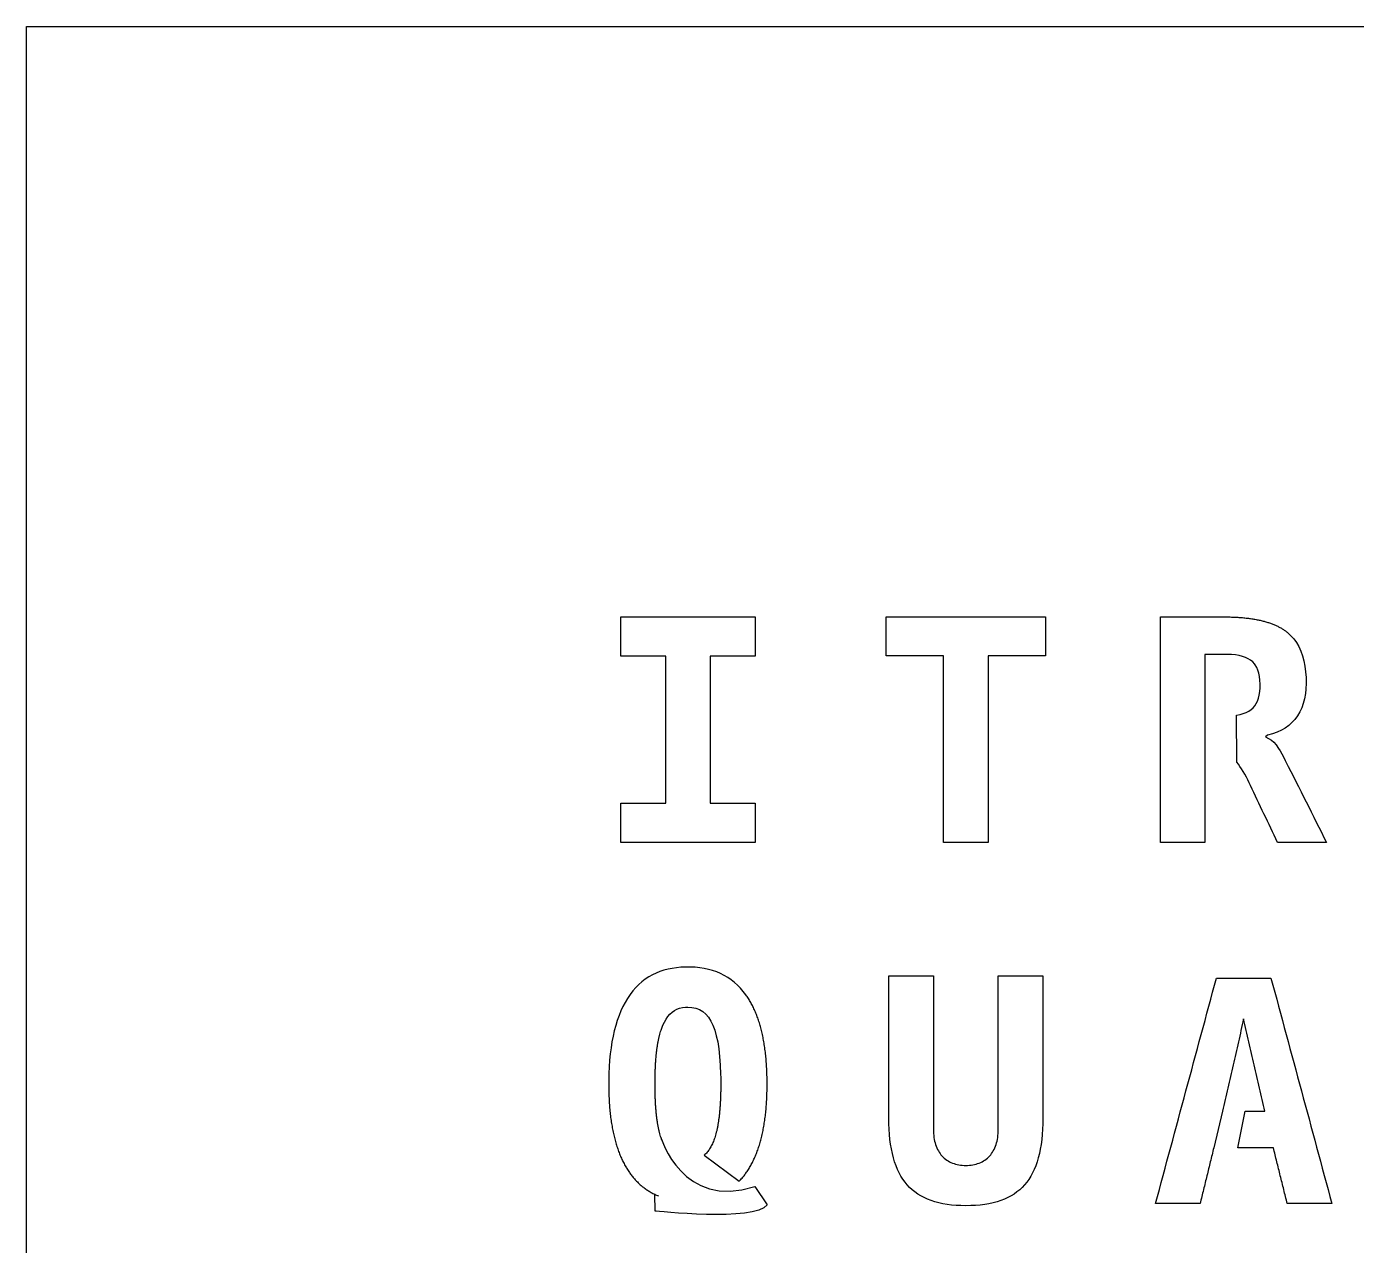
# Model space of a CAD drawing. Header units: centimetres. Extents: x -33.1 to 0, y 0 to 58.4.
# Drawn here: x -33.05 to -25.07, y 51.1 to 58.41 of the extents above; entities that cross this region are included whole.
import ezdxf

# ---------------------------------------------------------------- set-up
doc = ezdxf.new("R2010")
doc.units = ezdxf.units.CM
doc.header["$MEASUREMENT"] = 0
doc.layers.add('clean_face v1_face2', color=7, linetype='Continuous')

msp = doc.modelspace()

# ---------------------------------------------------------------- linework, layer by layer
at = {"layer": 'clean_face v1_face2'}
for p, q in [((-33.051, 30.4748), (-33.051, 58.4148)), ((-33.051, 58.4148), (-5.111, 58.4148)), ((-29.4857, 54.8727), (-28.6802, 54.8727)), ((-29.4857, 54.6371), (-29.4857, 54.8727)), ((-28.6802, 54.8727), (-28.6802, 54.6371)), ((-27.893, 54.8727), (-26.9389, 54.8727)), ((-27.893, 54.6389), (-27.893, 54.8727)), ((-26.9389, 54.8727), (-26.9389, 54.6389)), ((-26.2489, 53.5198), (-26.2489, 54.8727)), ((-26.2489, 54.8727), (-25.9352, 54.8727)), ((-25.9352, 54.8727), (-25.9111, 54.8727)), ((-25.9111, 54.8727), (-25.887, 54.8727)), ((-25.887, 54.8727), (-25.8628, 54.8727)), ((-25.4877, 54.7803), (-25.4673, 54.7619)), ((-25.4673, 54.7619), (-25.449, 54.7414)), ((-25.449, 54.7414), (-25.4327, 54.719)), ((-25.4327, 54.719), (-25.4184, 54.6944)), ((-25.4184, 54.6944), (-25.4062, 54.6677)), ((-25.4062, 54.6677), (-25.3959, 54.6391)), ((-29.2166, 54.6371), (-29.4857, 54.6371)), ((-29.2166, 53.7554), (-29.2166, 54.6371)), ((-28.6802, 54.6371), (-28.9493, 54.6371)), ((-28.9493, 54.6371), (-28.9493, 53.7554)), ((-27.5496, 54.6389), (-27.893, 54.6389)), ((-27.5496, 53.5198), (-27.5496, 54.6389)), ((-26.9389, 54.6389), (-27.2823, 54.6389)), ((-27.2823, 54.6389), (-27.2823, 53.5198)), ((-25.9816, 54.648), (-25.9816, 54.2792)), ((-25.8753, 54.648), (-25.9816, 54.648)), ((-25.8674, 54.648), (-25.8753, 54.648)), ((-25.8488, 54.6479), (-25.8674, 54.648)), ((-25.8229, 54.6469), (-25.8488, 54.6479)), ((-25.7988, 54.6446), (-25.8229, 54.6469)), ((-25.7767, 54.6409), (-25.7988, 54.6446)), ((-25.7565, 54.636), (-25.7767, 54.6409)), ((-25.7382, 54.6297), (-25.7565, 54.636)), ((-25.7219, 54.622), (-25.7382, 54.6297)), ((-25.7075, 54.613), (-25.7219, 54.622)), ((-25.6951, 54.6027), (-25.7075, 54.613)), ((-25.6844, 54.591), (-25.6951, 54.6027)), ((-25.6796, 54.5844), (-25.6844, 54.591)), ((-25.6711, 54.5699), (-25.6796, 54.5844)), ((-25.3959, 54.6391), (-25.3877, 54.6088)), ((-25.3877, 54.6088), (-25.3815, 54.5769)), ((-25.3815, 54.5769), (-25.3772, 54.5434)), ((-25.6641, 54.5536), (-25.6711, 54.5699)), ((-25.6586, 54.5355), (-25.6641, 54.5536)), ((-25.6545, 54.5155), (-25.6586, 54.5355)), ((-25.652, 54.4938), (-25.6545, 54.5155)), ((-25.6509, 54.4702), (-25.652, 54.4938)), ((-25.3772, 54.5434), (-25.3749, 54.5083)), ((-25.3749, 54.5083), (-25.3745, 54.4745)), ((-25.6557, 54.4042), (-25.6526, 54.4262)), ((-25.6526, 54.4262), (-25.6511, 54.4476)), ((-25.6511, 54.4476), (-25.6509, 54.4702)), ((-25.3787, 54.4133), (-25.3839, 54.382)), ((-25.3761, 54.4385), (-25.3787, 54.4133)), ((-25.3745, 54.4745), (-25.3761, 54.4385)), ((-25.6926, 54.3279), (-25.6829, 54.3395)), ((-25.6829, 54.3395), (-25.6743, 54.3529)), ((-25.6743, 54.3529), (-25.6668, 54.368)), ((-25.6668, 54.368), (-25.6605, 54.3849)), ((-25.6605, 54.3849), (-25.6557, 54.4042)), ((-25.3912, 54.3535), (-25.4007, 54.3271)), ((-25.3839, 54.382), (-25.3912, 54.3535)), ((-25.9816, 54.2792), (-25.9816, 54.1668)), ((-25.7927, 54.2834), (-25.771, 54.2875)), ((-25.7909, 54.0013), (-25.7927, 54.2834)), ((-25.771, 54.2875), (-25.7513, 54.2929)), ((-25.7513, 54.2929), (-25.7336, 54.2997)), ((-25.7336, 54.2997), (-25.7178, 54.3079)), ((-25.7178, 54.3079), (-25.704, 54.3174)), ((-25.704, 54.3174), (-25.6926, 54.3279)), ((-25.4424, 54.2574), (-25.4597, 54.2384)), ((-25.4263, 54.2791), (-25.4424, 54.2574)), ((-25.4124, 54.3023), (-25.4263, 54.2791)), ((-25.4007, 54.3271), (-25.4124, 54.3023)), ((-25.5477, 54.1812), (-25.5753, 54.1717)), ((-25.5226, 54.1926), (-25.5477, 54.1812)), ((-25.4997, 54.206), (-25.5226, 54.1926)), ((-25.4788, 54.2213), (-25.4997, 54.206)), ((-25.4597, 54.2384), (-25.4788, 54.2213)), ((-25.9816, 54.1668), (-25.9816, 54.0544)), ((-25.6055, 54.1642), (-25.618, 54.1528)), ((-25.618, 54.1528), (-25.5992, 54.1442)), ((-25.618, 54.1528), (-25.618, 54.1528)), ((-25.5753, 54.1717), (-25.6055, 54.1642)), ((-25.5992, 54.1442), (-25.5824, 54.1335)), ((-25.5824, 54.1335), (-25.5684, 54.1215)), ((-25.5684, 54.1215), (-25.5538, 54.1043)), ((-25.5538, 54.1043), (-25.5393, 54.0833)), ((-25.9816, 54.0544), (-25.9816, 53.5198)), ((-25.5393, 54.0833), (-25.5303, 54.0687)), ((-25.5303, 54.0687), (-25.5207, 54.0519)), ((-25.5207, 54.0519), (-25.5104, 54.0331)), ((-25.5104, 54.0331), (-25.4996, 54.012)), ((-25.781, 53.9894), (-25.7909, 54.0013)), ((-25.7712, 53.9762), (-25.781, 53.9894)), ((-25.7615, 53.9618), (-25.7712, 53.9762)), ((-25.7518, 53.9461), (-25.7615, 53.9618)), ((-25.7422, 53.9291), (-25.7518, 53.9461)), ((-25.4996, 54.012), (-25.4815, 53.976)), ((-25.4815, 53.976), (-25.4662, 53.9456)), ((-25.4662, 53.9456), (-25.4509, 53.9152)), ((-25.7326, 53.9109), (-25.7422, 53.9291)), ((-25.7251, 53.896), (-25.7326, 53.9109)), ((-25.7163, 53.8775), (-25.7251, 53.896)), ((-25.7088, 53.8614), (-25.7163, 53.8775)), ((-25.6986, 53.8401), (-25.7088, 53.8614)), ((-25.4509, 53.9152), (-25.4356, 53.8848)), ((-25.4356, 53.8848), (-25.4203, 53.8544)), ((-25.4203, 53.8544), (-25.405, 53.8239)), ((-25.6884, 53.8187), (-25.6986, 53.8401)), ((-25.6782, 53.7974), (-25.6884, 53.8187)), ((-25.668, 53.776), (-25.6782, 53.7974)), ((-25.6578, 53.7547), (-25.668, 53.776)), ((-25.405, 53.8239), (-25.3897, 53.7935)), ((-25.3897, 53.7935), (-25.3744, 53.7631)), ((-29.4857, 53.5198), (-29.4857, 53.7554)), ((-29.4857, 53.7554), (-29.2166, 53.7554)), ((-28.9493, 53.7554), (-28.6802, 53.7554)), ((-28.6802, 53.7554), (-28.6802, 53.5198)), ((-25.6476, 53.7333), (-25.6578, 53.7547)), ((-25.6374, 53.712), (-25.6476, 53.7333)), ((-25.6272, 53.6906), (-25.6374, 53.712)), ((-25.3744, 53.7631), (-25.3591, 53.7327)), ((-25.3591, 53.7327), (-25.3438, 53.7023)), ((-25.3438, 53.7023), (-25.3285, 53.6719)), ((-25.617, 53.6693), (-25.6272, 53.6906)), ((-25.6069, 53.6479), (-25.617, 53.6693)), ((-25.5967, 53.6266), (-25.6069, 53.6479)), ((-25.5865, 53.6052), (-25.5967, 53.6266)), ((-25.3285, 53.6719), (-25.3133, 53.6415)), ((-25.3133, 53.6415), (-25.298, 53.6111)), ((-25.5763, 53.5839), (-25.5865, 53.6052)), ((-25.5661, 53.5625), (-25.5763, 53.5839)), ((-25.5559, 53.5412), (-25.5661, 53.5625)), ((-25.5457, 53.5198), (-25.5559, 53.5412)), ((-25.298, 53.6111), (-25.2827, 53.5806)), ((-25.2827, 53.5806), (-25.2674, 53.5502)), ((-25.2674, 53.5502), (-25.2521, 53.5198)), ((-28.6802, 53.5198), (-29.4857, 53.5198)), ((-27.2823, 53.5198), (-27.5496, 53.5198)), ((-25.9816, 53.5198), (-26.2489, 53.5198)), ((-25.2521, 53.5198), (-25.5457, 53.5198)), ((-29.251, 52.7444), (-29.2742, 52.7353)), ((-29.2271, 52.7523), (-29.251, 52.7444)), ((-29.2026, 52.7588), (-29.2271, 52.7523)), ((-29.1774, 52.764), (-29.2026, 52.7588)), ((-29.1516, 52.7679), (-29.1774, 52.764)), ((-29.125, 52.7705), (-29.1516, 52.7679)), ((-29.0978, 52.7718), (-29.125, 52.7705)), ((-29.0693, 52.7718), (-29.0978, 52.7718)), ((-29.0405, 52.7704), (-29.0693, 52.7718)), ((-29.0127, 52.7676), (-29.0405, 52.7704)), ((-28.9858, 52.7634), (-29.0127, 52.7676)), ((-28.9599, 52.7578), (-28.9858, 52.7634)), ((-28.9349, 52.7508), (-28.9599, 52.7578)), ((-28.9108, 52.7424), (-28.9349, 52.7508)), ((-28.8877, 52.7326), (-28.9108, 52.7424)), ((-29.3783, 52.667), (-29.3965, 52.6486)), ((-29.3592, 52.6839), (-29.3783, 52.667)), ((-29.3393, 52.6992), (-29.3592, 52.6839)), ((-29.3184, 52.7128), (-29.3393, 52.6992)), ((-29.2967, 52.7249), (-29.3184, 52.7128)), ((-29.2742, 52.7353), (-29.2967, 52.7249)), ((-28.8655, 52.7213), (-28.8877, 52.7326)), ((-28.8442, 52.7088), (-28.8655, 52.7213)), ((-28.8238, 52.6949), (-28.8442, 52.7088)), ((-28.8043, 52.6797), (-28.8238, 52.6949)), ((-28.7857, 52.6631), (-28.8043, 52.6797)), ((-28.7681, 52.6451), (-28.7857, 52.6631)), ((-27.8781, 52.7188), (-27.6108, 52.7188)), ((-27.8781, 51.8653), (-27.8781, 52.7188)), ((-27.6108, 52.7188), (-27.6108, 51.7982)), ((-27.2211, 51.7982), (-27.2211, 52.7188)), ((-27.2211, 52.7188), (-26.9538, 52.7188)), ((-26.9538, 52.7188), (-26.9538, 51.8653)), ((-25.9353, 52.6211), (-25.9239, 52.6634)), ((-25.9239, 52.6634), (-25.9125, 52.7057)), ((-25.9125, 52.7057), (-25.9023, 52.7057)), ((-25.9023, 52.7057), (-25.8921, 52.7057)), ((-25.8921, 52.7057), (-25.8818, 52.7057)), ((-25.8818, 52.7057), (-25.8716, 52.7057)), ((-25.8716, 52.7057), (-25.8614, 52.7057)), ((-25.8614, 52.7057), (-25.8512, 52.7057)), ((-25.8512, 52.7057), (-25.8409, 52.7057)), ((-25.8409, 52.7057), (-25.8307, 52.7057)), ((-25.8307, 52.7057), (-25.8205, 52.7057)), ((-25.8205, 52.7057), (-25.8103, 52.7057)), ((-25.8103, 52.7057), (-25.8001, 52.7057)), ((-25.8001, 52.7057), (-25.7898, 52.7057)), ((-25.7898, 52.7057), (-25.7796, 52.7057)), ((-25.7796, 52.7057), (-25.7694, 52.7057)), ((-25.7694, 52.7057), (-25.7592, 52.7057)), ((-25.7592, 52.7057), (-25.749, 52.7057)), ((-25.749, 52.7057), (-25.7387, 52.7057)), ((-25.7387, 52.7057), (-25.7285, 52.7057)), ((-25.7285, 52.7057), (-25.7182, 52.7057)), ((-25.7182, 52.7057), (-25.7081, 52.7057)), ((-25.7081, 52.7057), (-25.6978, 52.7057)), ((-25.6978, 52.7057), (-25.6876, 52.7057)), ((-25.6876, 52.7057), (-25.6774, 52.7057)), ((-25.6774, 52.7057), (-25.6672, 52.7057)), ((-25.6672, 52.7057), (-25.6569, 52.7057)), ((-25.6569, 52.7057), (-25.6467, 52.7057)), ((-25.6467, 52.7057), (-25.6365, 52.7057)), ((-25.6365, 52.7057), (-25.6263, 52.7057)), ((-25.6263, 52.7057), (-25.616, 52.7057)), ((-25.616, 52.7057), (-25.6058, 52.7057)), ((-25.6058, 52.7057), (-25.5956, 52.7057)), ((-25.5956, 52.7057), (-25.5854, 52.7057)), ((-25.5854, 52.7057), (-25.574, 52.6634)), ((-25.574, 52.6634), (-25.5625, 52.6211)), ((-29.4457, 52.5838), (-29.46, 52.5599)), ((-29.4303, 52.6068), (-29.4457, 52.5838)), ((-29.4138, 52.6285), (-29.4303, 52.6068)), ((-29.3965, 52.6486), (-29.4138, 52.6285)), ((-28.7513, 52.6259), (-28.7681, 52.6451)), ((-28.7354, 52.6052), (-28.7513, 52.6259)), ((-25.9581, 52.5366), (-25.9467, 52.5789)), ((-25.9467, 52.5789), (-25.9353, 52.6211)), ((-25.5625, 52.6211), (-25.5511, 52.5789)), ((-25.5511, 52.5789), (-25.5397, 52.5366)), ((-29.4855, 52.5083), (-29.4968, 52.4806)), ((-29.4732, 52.5347), (-29.4855, 52.5083)), ((-29.46, 52.5599), (-29.4732, 52.5347)), ((-29.191, 52.4887), (-29.1782, 52.5007)), ((-29.1782, 52.5007), (-29.1644, 52.5107)), ((-29.1644, 52.5107), (-29.1494, 52.5188)), ((-29.1494, 52.5188), (-29.1331, 52.525)), ((-29.1331, 52.525), (-29.1157, 52.5292)), ((-29.1157, 52.5292), (-29.0971, 52.5314)), ((-29.0971, 52.5314), (-29.084, 52.5318)), ((-29.084, 52.5318), (-29.0591, 52.5301)), ((-29.0591, 52.5301), (-29.0358, 52.525)), ((-29.0358, 52.525), (-29.0144, 52.5164)), ((-29.0144, 52.5164), (-28.9947, 52.5045)), ((-28.9947, 52.5045), (-28.9768, 52.489)), ((-25.9696, 52.4943), (-25.9581, 52.5366)), ((-25.5397, 52.5366), (-25.5283, 52.4943)), ((-29.5166, 52.4214), (-29.525, 52.3899)), ((-29.5072, 52.4516), (-29.5166, 52.4214)), ((-29.4968, 52.4806), (-29.5072, 52.4516)), ((-29.2445, 52.3931), (-29.2335, 52.4222)), ((-29.2335, 52.4222), (-29.2242, 52.4417)), ((-29.2242, 52.4417), (-29.214, 52.4592)), ((-29.214, 52.4592), (-29.203, 52.4749)), ((-29.203, 52.4749), (-29.191, 52.4887)), ((-28.9768, 52.489), (-28.9606, 52.4702)), ((-28.9606, 52.4702), (-28.9462, 52.4479)), ((-28.9462, 52.4479), (-28.9336, 52.4222)), ((-28.9336, 52.4222), (-28.9225, 52.3931)), ((-25.9924, 52.4097), (-25.981, 52.452)), ((-25.981, 52.452), (-25.9696, 52.4943)), ((-25.7573, 52.4264), (-25.7612, 52.4091)), ((-25.7534, 52.4438), (-25.7573, 52.4264)), ((-25.7494, 52.461), (-25.7534, 52.4438)), ((-25.7455, 52.4438), (-25.7494, 52.461)), ((-25.7415, 52.4264), (-25.7455, 52.4438)), ((-25.7375, 52.4091), (-25.7415, 52.4264)), ((-25.5283, 52.4943), (-25.5169, 52.452)), ((-25.5169, 52.452), (-25.5055, 52.4097)), ((-29.5325, 52.3572), (-29.539, 52.3231)), ((-29.525, 52.3899), (-29.5325, 52.3572)), ((-28.9225, 52.3931), (-28.9129, 52.3598)), ((-28.9129, 52.3598), (-28.9048, 52.3222)), ((-26.0152, 52.3252), (-26.0038, 52.3675)), ((-26.0038, 52.3675), (-25.9924, 52.4097)), ((-25.777, 52.3399), (-25.7809, 52.3226)), ((-25.773, 52.3572), (-25.777, 52.3399)), ((-25.7691, 52.3745), (-25.773, 52.3572)), ((-25.7652, 52.3918), (-25.7691, 52.3745)), ((-25.7612, 52.4091), (-25.7652, 52.3918)), ((-25.7335, 52.3918), (-25.7375, 52.4091)), ((-25.7296, 52.3745), (-25.7335, 52.3918)), ((-25.7256, 52.3572), (-25.7296, 52.3745)), ((-25.7216, 52.3399), (-25.7256, 52.3572)), ((-25.7177, 52.3226), (-25.7216, 52.3399)), ((-25.5055, 52.4097), (-25.4941, 52.3675)), ((-25.4941, 52.3675), (-25.4827, 52.3252)), ((-29.5446, 52.2878), (-29.5493, 52.2511)), ((-29.539, 52.3231), (-29.5446, 52.2878)), ((-28.9048, 52.3222), (-28.8982, 52.2804)), ((-28.8982, 52.2804), (-28.893, 52.2343)), ((-26.038, 52.2407), (-26.0266, 52.2829)), ((-26.0266, 52.2829), (-26.0152, 52.3252)), ((-25.7927, 52.2707), (-25.7966, 52.2534)), ((-25.7888, 52.288), (-25.7927, 52.2707)), ((-25.7848, 52.3053), (-25.7888, 52.288)), ((-25.7809, 52.3226), (-25.7848, 52.3053)), ((-25.7137, 52.3053), (-25.7177, 52.3226)), ((-25.7098, 52.288), (-25.7137, 52.3053)), ((-25.7058, 52.2707), (-25.7098, 52.288)), ((-25.7018, 52.2534), (-25.7058, 52.2707)), ((-25.4827, 52.3252), (-25.4713, 52.2829)), ((-25.4713, 52.2829), (-25.4598, 52.2407)), ((-29.553, 52.2131), (-29.5559, 52.1738)), ((-29.5493, 52.2511), (-29.553, 52.2131)), ((-28.893, 52.2343), (-28.8894, 52.184)), ((-28.8894, 52.184), (-28.8871, 52.1295)), ((-26.0608, 52.1561), (-26.0494, 52.1984)), ((-26.0494, 52.1984), (-26.038, 52.2407)), ((-25.8124, 52.1842), (-25.8163, 52.1669)), ((-25.8084, 52.2015), (-25.8124, 52.1842)), ((-25.8045, 52.2188), (-25.8084, 52.2015)), ((-25.8006, 52.2361), (-25.8045, 52.2188)), ((-25.7966, 52.2534), (-25.8006, 52.2361)), ((-25.6979, 52.2361), (-25.7018, 52.2534)), ((-25.6939, 52.2188), (-25.6979, 52.2361)), ((-25.69, 52.2015), (-25.6939, 52.2188)), ((-25.6859, 52.1842), (-25.69, 52.2015)), ((-25.682, 52.1669), (-25.6859, 52.1842)), ((-25.4598, 52.2407), (-25.4484, 52.1984)), ((-25.4484, 52.1984), (-25.4371, 52.1561)), ((-29.5577, 52.1332), (-29.5587, 52.0912)), ((-29.5559, 52.1738), (-29.5577, 52.1332)), ((-26.0837, 52.0715), (-26.0723, 52.1138)), ((-26.0723, 52.1138), (-26.0608, 52.1561)), ((-25.8281, 52.115), (-25.8321, 52.0977)), ((-25.8242, 52.1323), (-25.8281, 52.115)), ((-25.8202, 52.1496), (-25.8242, 52.1323)), ((-25.8163, 52.1669), (-25.8202, 52.1496)), ((-25.678, 52.1496), (-25.682, 52.1669)), ((-25.6741, 52.1323), (-25.678, 52.1496)), ((-25.6701, 52.115), (-25.6741, 52.1323)), ((-25.6661, 52.0977), (-25.6701, 52.115)), ((-25.4371, 52.1561), (-25.4256, 52.1138)), ((-25.4256, 52.1138), (-25.4142, 52.0715)), ((-26.1065, 51.987), (-26.0951, 52.0293)), ((-26.0951, 52.0293), (-26.0837, 52.0715)), ((-25.8478, 52.0285), (-25.8517, 52.0112)), ((-25.8439, 52.0458), (-25.8478, 52.0285)), ((-25.8399, 52.0631), (-25.8439, 52.0458)), ((-25.836, 52.0804), (-25.8399, 52.0631)), ((-25.8321, 52.0977), (-25.836, 52.0804)), ((-25.6622, 52.0804), (-25.6661, 52.0977)), ((-25.6582, 52.0631), (-25.6622, 52.0804)), ((-25.6543, 52.0458), (-25.6582, 52.0631)), ((-25.6503, 52.0285), (-25.6543, 52.0458)), ((-25.6463, 52.0112), (-25.6503, 52.0285)), ((-25.4142, 52.0715), (-25.4028, 52.0293)), ((-25.4028, 52.0293), (-25.3914, 51.987)), ((-26.1293, 51.9024), (-26.1179, 51.9447)), ((-26.1179, 51.9447), (-26.1065, 51.987)), ((-25.8675, 51.942), (-25.8714, 51.9247)), ((-25.8636, 51.9593), (-25.8675, 51.942)), ((-25.8596, 51.9766), (-25.8636, 51.9593)), ((-25.8557, 51.9939), (-25.8596, 51.9766)), ((-25.8517, 52.0112), (-25.8557, 51.9939)), ((-25.6424, 51.9939), (-25.6463, 52.0112)), ((-25.6384, 51.9766), (-25.6424, 51.9939)), ((-25.6345, 51.9593), (-25.6384, 51.9766)), ((-25.6304, 51.942), (-25.6345, 51.9593)), ((-25.6265, 51.9247), (-25.6304, 51.942)), ((-25.3914, 51.987), (-25.38, 51.9447)), ((-25.38, 51.9447), (-25.3685, 51.9024)), ((-26.1521, 51.8179), (-26.1407, 51.8602)), ((-26.1407, 51.8602), (-26.1293, 51.9024)), ((-25.8754, 51.9074), (-25.9288, 51.6872)), ((-25.8714, 51.9247), (-25.8754, 51.9074)), ((-25.7834, 51.6872), (-25.741, 51.9074)), ((-25.741, 51.9074), (-25.741, 51.9074)), ((-25.741, 51.9074), (-25.7331, 51.9074)), ((-25.7331, 51.9074), (-25.7253, 51.9074)), ((-25.7253, 51.9074), (-25.7173, 51.9074)), ((-25.7173, 51.9074), (-25.7094, 51.9074)), ((-25.7094, 51.9074), (-25.7016, 51.9074)), ((-25.7016, 51.9074), (-25.6936, 51.9074)), ((-25.6936, 51.9074), (-25.6858, 51.9074)), ((-25.6858, 51.9074), (-25.6779, 51.9074)), ((-25.6779, 51.9074), (-25.6699, 51.9074)), ((-25.6699, 51.9074), (-25.6621, 51.9074)), ((-25.6621, 51.9074), (-25.6542, 51.9074)), ((-25.6542, 51.9074), (-25.6462, 51.9074)), ((-25.6462, 51.9074), (-25.6383, 51.9074)), ((-25.6383, 51.9074), (-25.6304, 51.9074)), ((-25.6304, 51.9074), (-25.6225, 51.9074)), ((-25.6225, 51.9074), (-25.6265, 51.9247)), ((-25.3685, 51.9024), (-25.3571, 51.8602)), ((-25.3571, 51.8602), (-25.3458, 51.8179)), ((-26.1636, 51.7756), (-26.1521, 51.8179)), ((-25.3458, 51.8179), (-25.3343, 51.7756)), ((-26.1864, 51.691), (-26.175, 51.7333)), ((-26.175, 51.7333), (-26.1636, 51.7756)), ((-25.3343, 51.7756), (-25.3229, 51.7333)), ((-25.3229, 51.7333), (-25.3115, 51.691)), ((-28.9864, 51.6422), (-28.7766, 51.4869)), ((-26.2092, 51.6065), (-26.1978, 51.6488)), ((-26.1978, 51.6488), (-26.1864, 51.691)), ((-25.9441, 51.6245), (-25.9466, 51.6141)), ((-25.9416, 51.6349), (-25.9441, 51.6245)), ((-25.939, 51.6454), (-25.9416, 51.6349)), ((-25.9364, 51.6559), (-25.939, 51.6454)), ((-25.9339, 51.6663), (-25.9364, 51.6559)), ((-25.9314, 51.6767), (-25.9339, 51.6663)), ((-25.9288, 51.6872), (-25.9314, 51.6767)), ((-25.7722, 51.6872), (-25.7834, 51.6872)), ((-25.761, 51.6872), (-25.7722, 51.6872)), ((-25.7499, 51.6872), (-25.761, 51.6872)), ((-25.7387, 51.6872), (-25.7499, 51.6872)), ((-25.7275, 51.6872), (-25.7387, 51.6872)), ((-25.7163, 51.6872), (-25.7275, 51.6872)), ((-25.7051, 51.6872), (-25.7163, 51.6872)), ((-25.6939, 51.6872), (-25.7051, 51.6872)), ((-25.6828, 51.6872), (-25.6939, 51.6872)), ((-25.6715, 51.6872), (-25.6828, 51.6872)), ((-25.6604, 51.6872), (-25.6715, 51.6872)), ((-25.6492, 51.6872), (-25.6604, 51.6872)), ((-25.638, 51.6872), (-25.6492, 51.6872)), ((-25.6268, 51.6872), (-25.638, 51.6872)), ((-25.6156, 51.6872), (-25.6268, 51.6872)), ((-25.6044, 51.6872), (-25.6156, 51.6872)), ((-25.5933, 51.6872), (-25.6044, 51.6872)), ((-25.5821, 51.6872), (-25.5933, 51.6872)), ((-25.5709, 51.6872), (-25.5821, 51.6872)), ((-25.5683, 51.6767), (-25.5709, 51.6872)), ((-25.5657, 51.6663), (-25.5683, 51.6767)), ((-25.5631, 51.6559), (-25.5657, 51.6663)), ((-25.5605, 51.6454), (-25.5631, 51.6559)), ((-25.5579, 51.6349), (-25.5605, 51.6454)), ((-25.5552, 51.6245), (-25.5579, 51.6349)), ((-25.5527, 51.6141), (-25.5552, 51.6245)), ((-25.3115, 51.691), (-25.3001, 51.6488)), ((-25.3001, 51.6488), (-25.2887, 51.6065)), ((-26.232, 51.5219), (-26.2206, 51.5642)), ((-26.2206, 51.5642), (-26.2092, 51.6065)), ((-25.9645, 51.5409), (-25.967, 51.5304)), ((-25.962, 51.5514), (-25.9645, 51.5409)), ((-25.9594, 51.5618), (-25.962, 51.5514)), ((-25.9568, 51.5723), (-25.9594, 51.5618)), ((-25.9543, 51.5827), (-25.9568, 51.5723)), ((-25.9518, 51.5931), (-25.9543, 51.5827)), ((-25.9492, 51.6036), (-25.9518, 51.5931)), ((-25.9466, 51.6141), (-25.9492, 51.6036)), ((-25.55, 51.6036), (-25.5527, 51.6141)), ((-25.5474, 51.5931), (-25.55, 51.6036)), ((-25.5448, 51.5827), (-25.5474, 51.5931)), ((-25.5422, 51.5723), (-25.5448, 51.5827)), ((-25.5396, 51.5618), (-25.5422, 51.5723)), ((-25.537, 51.5514), (-25.5396, 51.5618)), ((-25.5344, 51.5409), (-25.537, 51.5514)), ((-25.5318, 51.5304), (-25.5344, 51.5409)), ((-25.2887, 51.6065), (-25.2773, 51.5642)), ((-25.2773, 51.5642), (-25.2658, 51.5219)), ((-26.2549, 51.4374), (-26.2434, 51.4796)), ((-26.2434, 51.4796), (-26.232, 51.5219)), ((-25.9823, 51.4678), (-25.9849, 51.4573)), ((-25.9798, 51.4782), (-25.9823, 51.4678)), ((-25.9772, 51.4886), (-25.9798, 51.4782)), ((-25.9747, 51.4991), (-25.9772, 51.4886)), ((-25.9721, 51.5096), (-25.9747, 51.4991)), ((-25.9696, 51.52), (-25.9721, 51.5096)), ((-25.967, 51.5304), (-25.9696, 51.52)), ((-25.5292, 51.52), (-25.5318, 51.5304)), ((-25.5266, 51.5096), (-25.5292, 51.52)), ((-25.524, 51.4991), (-25.5266, 51.5096)), ((-25.5214, 51.4886), (-25.524, 51.4991)), ((-25.5188, 51.4782), (-25.5214, 51.4886)), ((-25.5162, 51.4678), (-25.5188, 51.4782)), ((-25.5136, 51.4573), (-25.5162, 51.4678)), ((-25.2658, 51.5219), (-25.2545, 51.4796)), ((-25.2545, 51.4796), (-25.243, 51.4374)), ((-29.2806, 51.3077), (-29.2827, 51.4086)), ((-28.6819, 51.4549), (-28.6083, 51.3445)), ((-26.2777, 51.3528), (-26.2663, 51.3951)), ((-26.2663, 51.3951), (-26.2549, 51.4374)), ((-26.0027, 51.3842), (-26.0053, 51.3737)), ((-26.0002, 51.3946), (-26.0027, 51.3842)), ((-25.9976, 51.4051), (-26.0002, 51.3946)), ((-25.9951, 51.4155), (-25.9976, 51.4051)), ((-25.9925, 51.426), (-25.9951, 51.4155)), ((-25.99, 51.4364), (-25.9925, 51.426)), ((-25.9874, 51.4469), (-25.99, 51.4364)), ((-25.9849, 51.4573), (-25.9874, 51.4469)), ((-25.511, 51.4469), (-25.5136, 51.4573)), ((-25.5083, 51.4364), (-25.511, 51.4469)), ((-25.5058, 51.426), (-25.5083, 51.4364)), ((-25.5032, 51.4155), (-25.5058, 51.426)), ((-25.5006, 51.4051), (-25.5032, 51.4155)), ((-25.4979, 51.3946), (-25.5006, 51.4051)), ((-25.4953, 51.3842), (-25.4979, 51.3946)), ((-25.4927, 51.3737), (-25.4953, 51.3842)), ((-25.243, 51.4374), (-25.2316, 51.3951)), ((-25.2316, 51.3951), (-25.2202, 51.3528)), ((-26.2694, 51.3528), (-26.2777, 51.3528)), ((-26.261, 51.3528), (-26.2694, 51.3528)), ((-26.2526, 51.3528), (-26.261, 51.3528)), ((-26.2443, 51.3528), (-26.2526, 51.3528)), ((-26.2359, 51.3528), (-26.2443, 51.3528)), ((-26.2276, 51.3528), (-26.2359, 51.3528)), ((-26.2192, 51.3528), (-26.2276, 51.3528)), ((-26.2108, 51.3528), (-26.2192, 51.3528)), ((-26.2025, 51.3528), (-26.2108, 51.3528)), ((-26.1941, 51.3528), (-26.2025, 51.3528)), ((-26.1858, 51.3528), (-26.1941, 51.3528)), ((-26.1774, 51.3528), (-26.1858, 51.3528)), ((-26.1691, 51.3528), (-26.1774, 51.3528)), ((-26.1607, 51.3528), (-26.1691, 51.3528)), ((-26.1524, 51.3528), (-26.1607, 51.3528)), ((-26.144, 51.3528), (-26.1524, 51.3528)), ((-26.1357, 51.3528), (-26.144, 51.3528)), ((-26.1273, 51.3528), (-26.1357, 51.3528)), ((-26.119, 51.3528), (-26.1273, 51.3528)), ((-26.1106, 51.3528), (-26.119, 51.3528)), ((-26.1022, 51.3528), (-26.1106, 51.3528)), ((-26.0939, 51.3528), (-26.1022, 51.3528)), ((-26.0856, 51.3528), (-26.0939, 51.3528)), ((-26.0772, 51.3528), (-26.0856, 51.3528)), ((-26.0688, 51.3528), (-26.0772, 51.3528)), ((-26.0605, 51.3528), (-26.0688, 51.3528)), ((-26.0521, 51.3528), (-26.0605, 51.3528)), ((-26.0438, 51.3528), (-26.0521, 51.3528)), ((-26.0354, 51.3528), (-26.0438, 51.3528)), ((-26.0271, 51.3528), (-26.0354, 51.3528)), ((-26.0187, 51.3528), (-26.0271, 51.3528)), ((-26.0104, 51.3528), (-26.0187, 51.3528)), ((-26.0078, 51.3633), (-26.0104, 51.3528)), ((-26.0053, 51.3737), (-26.0078, 51.3633)), ((-25.4901, 51.3633), (-25.4927, 51.3737)), ((-25.4875, 51.3528), (-25.4901, 51.3633)), ((-25.4792, 51.3528), (-25.4875, 51.3528)), ((-25.4708, 51.3528), (-25.4792, 51.3528)), ((-25.4625, 51.3528), (-25.4708, 51.3528)), ((-25.4541, 51.3528), (-25.4625, 51.3528)), ((-25.4458, 51.3528), (-25.4541, 51.3528)), ((-25.4374, 51.3528), (-25.4458, 51.3528)), ((-25.429, 51.3528), (-25.4374, 51.3528)), ((-25.4207, 51.3528), (-25.429, 51.3528)), ((-25.4124, 51.3528), (-25.4207, 51.3528)), ((-25.404, 51.3528), (-25.4124, 51.3528)), ((-25.3956, 51.3528), (-25.404, 51.3528)), ((-25.3873, 51.3528), (-25.3956, 51.3528)), ((-25.3789, 51.3528), (-25.3873, 51.3528)), ((-25.3706, 51.3528), (-25.3789, 51.3528)), ((-25.3622, 51.3528), (-25.3706, 51.3528)), ((-25.3539, 51.3528), (-25.3622, 51.3528)), ((-25.3455, 51.3528), (-25.3539, 51.3528)), ((-25.3372, 51.3528), (-25.3455, 51.3528)), ((-25.3288, 51.3528), (-25.3372, 51.3528)), ((-25.3205, 51.3528), (-25.3288, 51.3528)), ((-25.3121, 51.3528), (-25.3205, 51.3528)), ((-25.3037, 51.3528), (-25.3121, 51.3528)), ((-25.2954, 51.3528), (-25.3037, 51.3528)), ((-25.287, 51.3528), (-25.2954, 51.3528)), ((-25.2787, 51.3528), (-25.287, 51.3528)), ((-25.2703, 51.3528), (-25.2787, 51.3528)), ((-25.262, 51.3528), (-25.2703, 51.3528)), ((-25.2536, 51.3528), (-25.262, 51.3528)), ((-25.2452, 51.3528), (-25.2536, 51.3528)), ((-25.2369, 51.3528), (-25.2452, 51.3528)), ((-25.2286, 51.3528), (-25.2369, 51.3528)), ((-25.2202, 51.3528), (-25.2286, 51.3528))]:
    msp.add_line(p, q, dxfattribs=at)
for points in [[(-25.8628, 54.8727), (-25.852, 54.8727), (-25.8413, 54.8726), (-25.8308, 54.8723)], [(-25.8308, 54.8723), (-25.8203, 54.8721), (-25.81, 54.8717), (-25.7999, 54.8713)], [(-25.7999, 54.8713), (-25.7898, 54.8708), (-25.7799, 54.8702), (-25.7701, 54.8694)], [(-25.7701, 54.8694), (-25.7604, 54.8687), (-25.7509, 54.8679), (-25.7416, 54.8669)], [(-25.7416, 54.8669), (-25.7322, 54.8659), (-25.7231, 54.8649), (-25.7141, 54.8637)], [(-25.7141, 54.8637), (-25.7051, 54.8625), (-25.6964, 54.8611), (-25.6878, 54.8597)], [(-25.6878, 54.8597), (-25.6792, 54.8582), (-25.6708, 54.8567), (-25.6626, 54.855)], [(-25.6626, 54.855), (-25.6544, 54.8533), (-25.6464, 54.8515), (-25.6386, 54.8496)], [(-25.6386, 54.8496), (-25.6307, 54.8477), (-25.6231, 54.8456), (-25.6157, 54.8435)], [(-25.6157, 54.8435), (-25.6083, 54.8413), (-25.601, 54.839), (-25.594, 54.8366)], [(-25.594, 54.8366), (-25.5869, 54.8342), (-25.5801, 54.8316), (-25.5734, 54.829)], [(-25.5734, 54.829), (-25.5668, 54.8264), (-25.5603, 54.8236), (-25.554, 54.8207)], [(-25.554, 54.8207), (-25.5477, 54.8178), (-25.5416, 54.8148), (-25.5357, 54.8117)], [(-25.5357, 54.8117), (-25.5298, 54.8085), (-25.5241, 54.8053), (-25.5186, 54.8019)], [(-25.5186, 54.8019), (-25.513, 54.7986), (-25.5077, 54.7951), (-25.5026, 54.7915)], [(-25.5026, 54.7915), (-25.4974, 54.7878), (-25.4925, 54.7841), (-25.4877, 54.7803)], [(-28.7279, 52.5944), (-28.7303, 52.5981), (-28.7329, 52.6017), (-28.7354, 52.6052)], [(-28.7134, 52.5715), (-28.718, 52.5794), (-28.7228, 52.587), (-28.7279, 52.5944)], [(-28.6998, 52.5473), (-28.7042, 52.5556), (-28.7087, 52.5637), (-28.7134, 52.5715)], [(-28.6872, 52.5218), (-28.6913, 52.5305), (-28.6955, 52.5391), (-28.6998, 52.5473)], [(-28.6755, 52.495), (-28.6793, 52.5041), (-28.6832, 52.5131), (-28.6872, 52.5218)], [(-28.6648, 52.4668), (-28.6682, 52.4765), (-28.6718, 52.4858), (-28.6755, 52.495)], [(-28.6549, 52.4374), (-28.6581, 52.4474), (-28.6614, 52.4572), (-28.6648, 52.4668)], [(-28.6461, 52.4065), (-28.6489, 52.417), (-28.6519, 52.4273), (-28.6549, 52.4374)], [(-29.2622, 52.3222), (-29.261, 52.3288), (-29.2597, 52.3353), (-29.2583, 52.3415)], [(-29.2583, 52.3415), (-29.257, 52.3478), (-29.2556, 52.3539), (-29.2541, 52.3598)], [(-29.2541, 52.3598), (-29.2526, 52.3657), (-29.2511, 52.3715), (-29.2495, 52.377)], [(-29.2495, 52.377), (-29.2479, 52.3826), (-29.2462, 52.3879), (-29.2445, 52.3931)], [(-28.6381, 52.3744), (-28.6406, 52.3854), (-28.6433, 52.3961), (-28.6461, 52.4065)], [(-28.6312, 52.3409), (-28.6333, 52.3523), (-28.6357, 52.3635), (-28.6381, 52.3744)], [(-28.6251, 52.3062), (-28.6269, 52.318), (-28.6289, 52.3296), (-28.6312, 52.3409)], [(-29.274, 52.2343), (-29.2733, 52.2423), (-29.2725, 52.2502), (-29.2716, 52.2579)], [(-29.2716, 52.2579), (-29.2708, 52.2656), (-29.2698, 52.2731), (-29.2689, 52.2804)], [(-29.2689, 52.2804), (-29.2678, 52.2878), (-29.2668, 52.2949), (-29.2657, 52.3018)], [(-29.2657, 52.3018), (-29.2646, 52.3088), (-29.2634, 52.3156), (-29.2622, 52.3222)], [(-28.6199, 52.2701), (-28.6215, 52.2824), (-28.6232, 52.2944), (-28.6251, 52.3062)], [(-28.6157, 52.2327), (-28.6169, 52.2453), (-28.6184, 52.2578), (-28.6199, 52.2701)], [(-29.279, 52.1573), (-29.2786, 52.1664), (-29.2781, 52.1753), (-29.2777, 52.184)], [(-29.2777, 52.184), (-29.2772, 52.1927), (-29.2767, 52.2013), (-29.276, 52.2097)], [(-29.276, 52.2097), (-29.2754, 52.2181), (-29.2748, 52.2263), (-29.274, 52.2343)], [(-28.6124, 52.1939), (-28.6134, 52.207), (-28.6145, 52.22), (-28.6157, 52.2327)], [(-28.6101, 52.1538), (-28.6107, 52.1674), (-28.6115, 52.1808), (-28.6124, 52.1939)], [(-29.2807, 52.0706), (-29.2807, 52.0808), (-29.2807, 52.0908), (-29.2805, 52.1006)], [(-29.2805, 52.1006), (-29.2805, 52.1104), (-29.2801, 52.12), (-29.2799, 52.1295)], [(-29.2799, 52.1295), (-29.2796, 52.1389), (-29.2794, 52.1482), (-29.279, 52.1573)], [(-28.8871, 52.1295), (-28.8869, 52.12), (-28.8868, 52.1104), (-28.8866, 52.1006)], [(-28.8866, 52.1006), (-28.8866, 52.0908), (-28.8863, 52.0808), (-28.8863, 52.0706)], [(-28.6087, 52.1125), (-28.609, 52.1265), (-28.6094, 52.1403), (-28.6101, 52.1538)], [(-28.6082, 52.0697), (-28.6082, 52.0842), (-28.6085, 52.0984), (-28.6087, 52.1125)], [(-29.5587, 52.0912), (-29.5587, 52.0841), (-29.5587, 52.0769), (-29.5587, 52.0697)], [(-29.5587, 52.0697), (-29.5587, 52.0553), (-29.5587, 52.0411), (-29.5582, 52.0271)], [(-29.5582, 52.0271), (-29.5579, 52.0131), (-29.5574, 51.9993), (-29.5568, 51.9858)], [(-29.2805, 52.0406), (-29.2805, 52.0504), (-29.2807, 52.0605), (-29.2807, 52.0706)], [(-29.2799, 52.0116), (-29.2802, 52.0211), (-29.2803, 52.0308), (-29.2805, 52.0406)], [(-28.8866, 52.0406), (-28.8866, 52.0308), (-28.8869, 52.0211), (-28.8871, 52.0116)], [(-28.8863, 52.0706), (-28.8863, 52.0605), (-28.8863, 52.0504), (-28.8866, 52.0406)], [(-28.6101, 51.986), (-28.6095, 51.9995), (-28.609, 52.0133), (-28.6087, 52.0272)], [(-28.6087, 52.0272), (-28.6084, 52.0412), (-28.6082, 52.0553), (-28.6082, 52.0697)], [(-29.5568, 51.9858), (-29.5562, 51.9723), (-29.5554, 51.9589), (-29.5544, 51.9458)], [(-29.5544, 51.9458), (-29.5535, 51.9327), (-29.5524, 51.9198), (-29.5512, 51.9071)], [(-29.279, 51.9837), (-29.2794, 51.9928), (-29.2796, 52.0021), (-29.2799, 52.0116)], [(-29.2777, 51.9568), (-29.2781, 51.9656), (-29.2786, 51.9746), (-29.279, 51.9837)], [(-29.276, 51.9311), (-29.2767, 51.9395), (-29.2772, 51.9481), (-29.2777, 51.9568)], [(-28.8894, 51.9568), (-28.8899, 51.9481), (-28.8904, 51.9395), (-28.8911, 51.9311)], [(-28.8881, 51.9837), (-28.8885, 51.9746), (-28.8889, 51.9656), (-28.8894, 51.9568)], [(-28.8871, 52.0116), (-28.8874, 52.0021), (-28.8877, 51.9928), (-28.8881, 51.9837)], [(-28.6157, 51.9075), (-28.6145, 51.9202), (-28.6134, 51.933), (-28.6124, 51.9461)], [(-28.6124, 51.9461), (-28.6115, 51.9592), (-28.6107, 51.9725), (-28.6101, 51.986)], [(-29.5512, 51.9071), (-29.5499, 51.8945), (-29.5485, 51.882), (-29.547, 51.8697)], [(-29.547, 51.8697), (-29.5454, 51.8575), (-29.5436, 51.8455), (-29.5417, 51.8337)], [(-29.274, 51.9064), (-29.2748, 51.9144), (-29.2754, 51.9227), (-29.276, 51.9311)], [(-29.2716, 51.8828), (-29.2725, 51.8905), (-29.2733, 51.8983), (-29.274, 51.9064)], [(-29.2689, 51.8602), (-29.2698, 51.8675), (-29.2708, 51.875), (-29.2716, 51.8828)], [(-29.2657, 51.8387), (-29.2668, 51.8457), (-29.2678, 51.8528), (-29.2689, 51.8602)], [(-28.8982, 51.8602), (-28.8992, 51.8528), (-28.9002, 51.8457), (-28.9014, 51.8387)], [(-28.8955, 51.8828), (-28.8963, 51.875), (-28.8972, 51.8675), (-28.8982, 51.8602)], [(-28.893, 51.9064), (-28.8938, 51.8983), (-28.8946, 51.8905), (-28.8955, 51.8828)], [(-28.8911, 51.9311), (-28.8916, 51.9227), (-28.8923, 51.9144), (-28.893, 51.9064)], [(-28.6251, 51.8343), (-28.6232, 51.846), (-28.6215, 51.858), (-28.6199, 51.8702)], [(-28.6199, 51.8702), (-28.6184, 51.8824), (-28.6169, 51.8949), (-28.6157, 51.9075)], [(-27.7675, 51.4647), (-27.8412, 51.5487), (-27.8781, 51.6822), (-27.8781, 51.8653)], [(-26.9538, 51.8653), (-26.9538, 51.681), (-26.9904, 51.5475), (-27.0634, 51.4647)], [(-29.5417, 51.8337), (-29.5399, 51.8219), (-29.5378, 51.8103), (-29.5356, 51.7989)], [(-29.5356, 51.7989), (-29.5334, 51.7875), (-29.5311, 51.7764), (-29.5286, 51.7655)], [(-29.2622, 51.8182), (-29.2634, 51.8249), (-29.2646, 51.8317), (-29.2657, 51.8387)], [(-29.2583, 51.7989), (-29.2597, 51.8052), (-29.261, 51.8116), (-29.2622, 51.8182)], [(-29.2541, 51.7806), (-29.2556, 51.7865), (-29.257, 51.7926), (-29.2583, 51.7989)], [(-29.2495, 51.7634), (-29.2511, 51.769), (-29.2526, 51.7747), (-29.2541, 51.7806)], [(-28.9129, 51.7806), (-28.9144, 51.7747), (-28.916, 51.769), (-28.9175, 51.7634)], [(-28.9087, 51.7989), (-28.9101, 51.7926), (-28.9115, 51.7865), (-28.9129, 51.7806)], [(-28.9048, 51.8182), (-28.9061, 51.8116), (-28.9073, 51.8052), (-28.9087, 51.7989)], [(-28.9014, 51.8387), (-28.9025, 51.8317), (-28.9036, 51.8249), (-28.9048, 51.8182)], [(-28.6381, 51.7662), (-28.6357, 51.7771), (-28.6333, 51.7882), (-28.6312, 51.7995)], [(-28.6312, 51.7995), (-28.6289, 51.8109), (-28.627, 51.8225), (-28.6251, 51.8343)], [(-27.6108, 51.7982), (-27.6108, 51.7638), (-27.6062, 51.7331), (-27.5972, 51.7063)], [(-27.2347, 51.7063), (-27.2257, 51.7331), (-27.2211, 51.7638), (-27.2211, 51.7982)], [(-29.5286, 51.7655), (-29.5261, 51.7546), (-29.5234, 51.7438), (-29.5206, 51.7334)], [(-29.5206, 51.7334), (-29.5177, 51.7228), (-29.5147, 51.7126), (-29.5116, 51.7025)], [(-29.5116, 51.7025), (-29.5085, 51.6925), (-29.5052, 51.6826), (-29.5017, 51.673)], [(-29.2445, 51.7472), (-29.2462, 51.7524), (-29.2479, 51.7578), (-29.2495, 51.7634)], [(-29.2392, 51.7322), (-29.2411, 51.737), (-29.2429, 51.742), (-29.2445, 51.7472)], [(-29.2445, 51.7472), (-29.2445, 51.7472), (-29.1164, 51.315), (-28.6819, 51.4549)], [(-28.9397, 51.7049), (-28.9418, 51.7006), (-28.944, 51.6964), (-28.9462, 51.6924)], [(-28.9336, 51.7182), (-28.9355, 51.7136), (-28.9375, 51.7092), (-28.9397, 51.7049)], [(-28.9278, 51.7322), (-28.9297, 51.7273), (-28.9316, 51.7226), (-28.9336, 51.7182)], [(-28.9225, 51.7472), (-28.9242, 51.742), (-28.926, 51.737), (-28.9278, 51.7322)], [(-28.9175, 51.7634), (-28.9191, 51.7578), (-28.9208, 51.7524), (-28.9225, 51.7472)], [(-28.6648, 51.6738), (-28.6614, 51.6834), (-28.6581, 51.6932), (-28.6549, 51.7033)], [(-28.6549, 51.7033), (-28.6519, 51.7134), (-28.6489, 51.7236), (-28.6461, 51.7341)], [(-28.6461, 51.7341), (-28.6433, 51.7446), (-28.6406, 51.7553), (-28.6381, 51.7662)], [(-27.5972, 51.7063), (-27.5881, 51.6793), (-27.5754, 51.6568), (-27.5591, 51.6387)], [(-27.2728, 51.6387), (-27.2565, 51.6568), (-27.2438, 51.6793), (-27.2347, 51.7063)], [(-29.5017, 51.673), (-29.4983, 51.6634), (-29.4947, 51.654), (-29.4909, 51.6448)], [(-29.4909, 51.6448), (-29.4871, 51.6356), (-29.4832, 51.6266), (-29.4791, 51.6179)], [(-28.9768, 51.6513), (-28.9796, 51.6484), (-28.9826, 51.6458), (-28.9856, 51.6432)], [(-28.9685, 51.6603), (-28.9712, 51.6572), (-28.9739, 51.6542), (-28.9768, 51.6513)], [(-28.9606, 51.6702), (-28.9632, 51.6668), (-28.9658, 51.6635), (-28.9685, 51.6603)], [(-28.9532, 51.6809), (-28.9556, 51.6772), (-28.9581, 51.6736), (-28.9606, 51.6702)], [(-28.9462, 51.6924), (-28.9485, 51.6885), (-28.9508, 51.6846), (-28.9532, 51.6809)], [(-28.6872, 51.6188), (-28.6832, 51.6275), (-28.6793, 51.6365), (-28.6755, 51.6457)], [(-28.6755, 51.6457), (-28.6718, 51.6548), (-28.6682, 51.6642), (-28.6648, 51.6738)], [(-27.5591, 51.6387), (-27.5416, 51.6194), (-27.5206, 51.605), (-27.4961, 51.5957)], [(-27.3358, 51.5957), (-27.3113, 51.605), (-27.2903, 51.6194), (-27.2728, 51.6387)], [(-29.4791, 51.6179), (-29.4751, 51.6091), (-29.4708, 51.6006), (-29.4664, 51.5923)], [(-29.4664, 51.5923), (-29.462, 51.584), (-29.4574, 51.5759), (-29.4528, 51.568)], [(-29.4528, 51.568), (-29.4481, 51.5602), (-29.4432, 51.5525), (-29.4382, 51.545)], [(-29.4382, 51.545), (-29.4358, 51.5415), (-29.4334, 51.538), (-29.4309, 51.5346)], [(-28.7352, 51.5354), (-28.7327, 51.5389), (-28.7303, 51.5424), (-28.7279, 51.546)], [(-28.7279, 51.546), (-28.7228, 51.5534), (-28.718, 51.5611), (-28.7134, 51.5689)], [(-28.7134, 51.5689), (-28.7087, 51.5768), (-28.7042, 51.5849), (-28.6998, 51.5932)], [(-28.6998, 51.5932), (-28.6955, 51.6015), (-28.6913, 51.61), (-28.6872, 51.6188)], [(-27.4961, 51.5957), (-27.4717, 51.5863), (-27.445, 51.5816), (-27.4159, 51.5816)], [(-27.4159, 51.5816), (-27.3869, 51.5816), (-27.3602, 51.5863), (-27.3358, 51.5957)], [(-29.4309, 51.5346), (-29.4284, 51.5311), (-29.426, 51.5277), (-29.4234, 51.5244)], [(-29.4234, 51.5244), (-29.4209, 51.5211), (-29.4183, 51.5177), (-29.4157, 51.5145)], [(-29.4157, 51.5145), (-29.4131, 51.5112), (-29.4104, 51.5081), (-29.4077, 51.5049)], [(-29.4077, 51.5049), (-29.405, 51.5018), (-29.4023, 51.4987), (-29.3995, 51.4957)], [(-29.3995, 51.4957), (-29.3968, 51.4926), (-29.3939, 51.4897), (-29.3911, 51.4867)], [(-29.3911, 51.4867), (-29.3883, 51.4838), (-29.3853, 51.4809), (-29.3824, 51.4781)], [(-29.3824, 51.4781), (-29.3795, 51.4752), (-29.3765, 51.4725), (-29.3735, 51.4698)], [(-29.3735, 51.4698), (-29.3705, 51.467), (-29.3675, 51.4643), (-29.3644, 51.4617)], [(-29.3644, 51.4617), (-29.3613, 51.4591), (-29.3581, 51.4565), (-29.355, 51.454)], [(-28.7756, 51.4871), (-28.7727, 51.49), (-28.7699, 51.493), (-28.767, 51.4961)], [(-28.767, 51.4961), (-28.7643, 51.4992), (-28.7615, 51.5023), (-28.7588, 51.5055)], [(-28.7588, 51.5055), (-28.756, 51.5086), (-28.7533, 51.5118), (-28.7506, 51.5151)], [(-28.7506, 51.5151), (-28.748, 51.5184), (-28.7454, 51.5217), (-28.7428, 51.5251)], [(-28.7428, 51.5251), (-28.7402, 51.5285), (-28.7377, 51.5319), (-28.7352, 51.5354)], [(-27.4159, 51.3397), (-27.5766, 51.3397), (-27.6938, 51.3814), (-27.7675, 51.4647)], [(-27.0634, 51.4647), (-27.1365, 51.3814), (-27.2541, 51.3397), (-27.4159, 51.3397)], [(-29.355, 51.454), (-29.3518, 51.4514), (-29.3486, 51.449), (-29.3453, 51.4466)], [(-29.3453, 51.4466), (-29.3421, 51.4441), (-29.3388, 51.4418), (-29.3355, 51.4395)], [(-29.3355, 51.4395), (-29.3321, 51.4372), (-29.3288, 51.4349), (-29.3254, 51.4327)], [(-29.3254, 51.4327), (-29.322, 51.4305), (-29.3185, 51.4283), (-29.315, 51.4262)], [(-29.315, 51.4262), (-29.3116, 51.4241), (-29.308, 51.422), (-29.3045, 51.42)], [(-29.3045, 51.42), (-29.3009, 51.418), (-29.2973, 51.416), (-29.2937, 51.4141)], [(-29.2937, 51.4141), (-29.29, 51.4122), (-29.2863, 51.4103), (-29.2826, 51.4086)], [(-29.2826, 51.4086), (-29.2788, 51.4068), (-29.2751, 51.4051), (-29.2713, 51.4034)], [(-29.2713, 51.4034), (-29.2674, 51.4017), (-29.2635, 51.4001), (-29.2596, 51.3986)], [(-28.6083, 51.3445), (-28.6819, 51.2414), (-29.2806, 51.3077), (-29.2806, 51.3077)]]:
    msp.add_open_spline(points, degree=3, dxfattribs=at)

doc.saveas('drawing.dxf')
